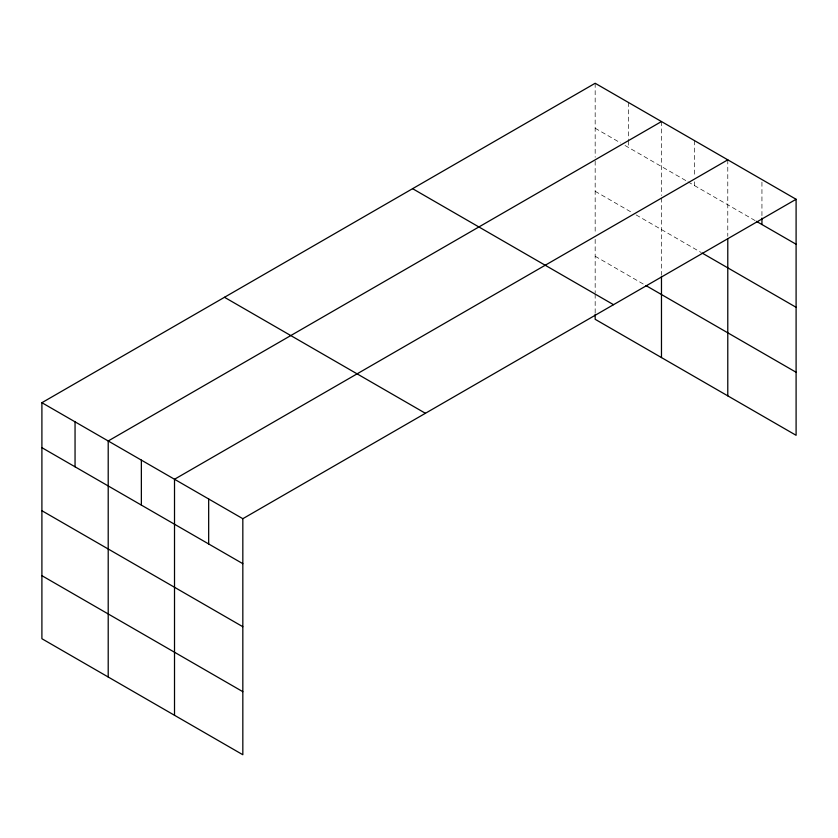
<?xml version="1.0" encoding="UTF-8"?>
<svg xmlns="http://www.w3.org/2000/svg" width="838" height="838" viewBox="0 0 838 838"><rect width="100%" height="100%" fill="white"/><g stroke="black" fill="none" stroke-linecap="round" stroke-linejoin="round"><path stroke-width="0.63" stroke-dasharray="4.19 3.14" d="M595.169 128.245L620.591 142.921M625.012 145.466L686.898 181.197M687.998 181.836L755.331 220.708M595.169 191.294L631.643 212.349M636.063 214.895L701.259 252.542M595.169 256.25L643.794 284.323M761.941 182.129L761.941 216.822M727.782 159.838L727.782 236.326M694.629 140.69L694.629 175.383M694.629 181.815L694.629 185.669M661.475 121.552L661.475 195.526M661.475 198.051L661.475 275.042M628.322 102.414L628.322 139.674M628.322 140.962L628.322 147.383M595.169 83.266L595.169 157.24M595.169 161.032L595.169 234.158M595.169 239.364L595.169 292.818M595.169 294.075L595.169 312.993"/><path stroke-width="1.26" d="M796.1 199.276L242.831 518.701L242.831 754.734L41.9 638.724L41.9 402.701L595.169 83.266L796.1 199.276L796.1 435.299L595.169 319.299L595.169 314.25M661.475 121.552L108.207 440.977L108.207 677.01M727.782 159.838L174.514 479.263L174.514 715.285M756.431 221.347L796.1 244.246M702.37 253.181L796.1 307.295M646.004 285.601L796.1 372.261M412.589 188.676L613.521 304.686M224.479 297.281L425.411 413.291M41.9 402.701L242.831 518.701M41.9 447.67L242.831 563.681M41.9 510.719L242.831 626.719M41.9 575.675L242.831 691.685M761.941 218.1L761.941 224.532M727.782 238.851L727.782 395.861M661.475 276.341L661.475 357.575M208.672 498.977L208.672 543.956M141.36 460.114L141.36 505.094M75.053 421.839L75.053 466.808"/></g></svg>
